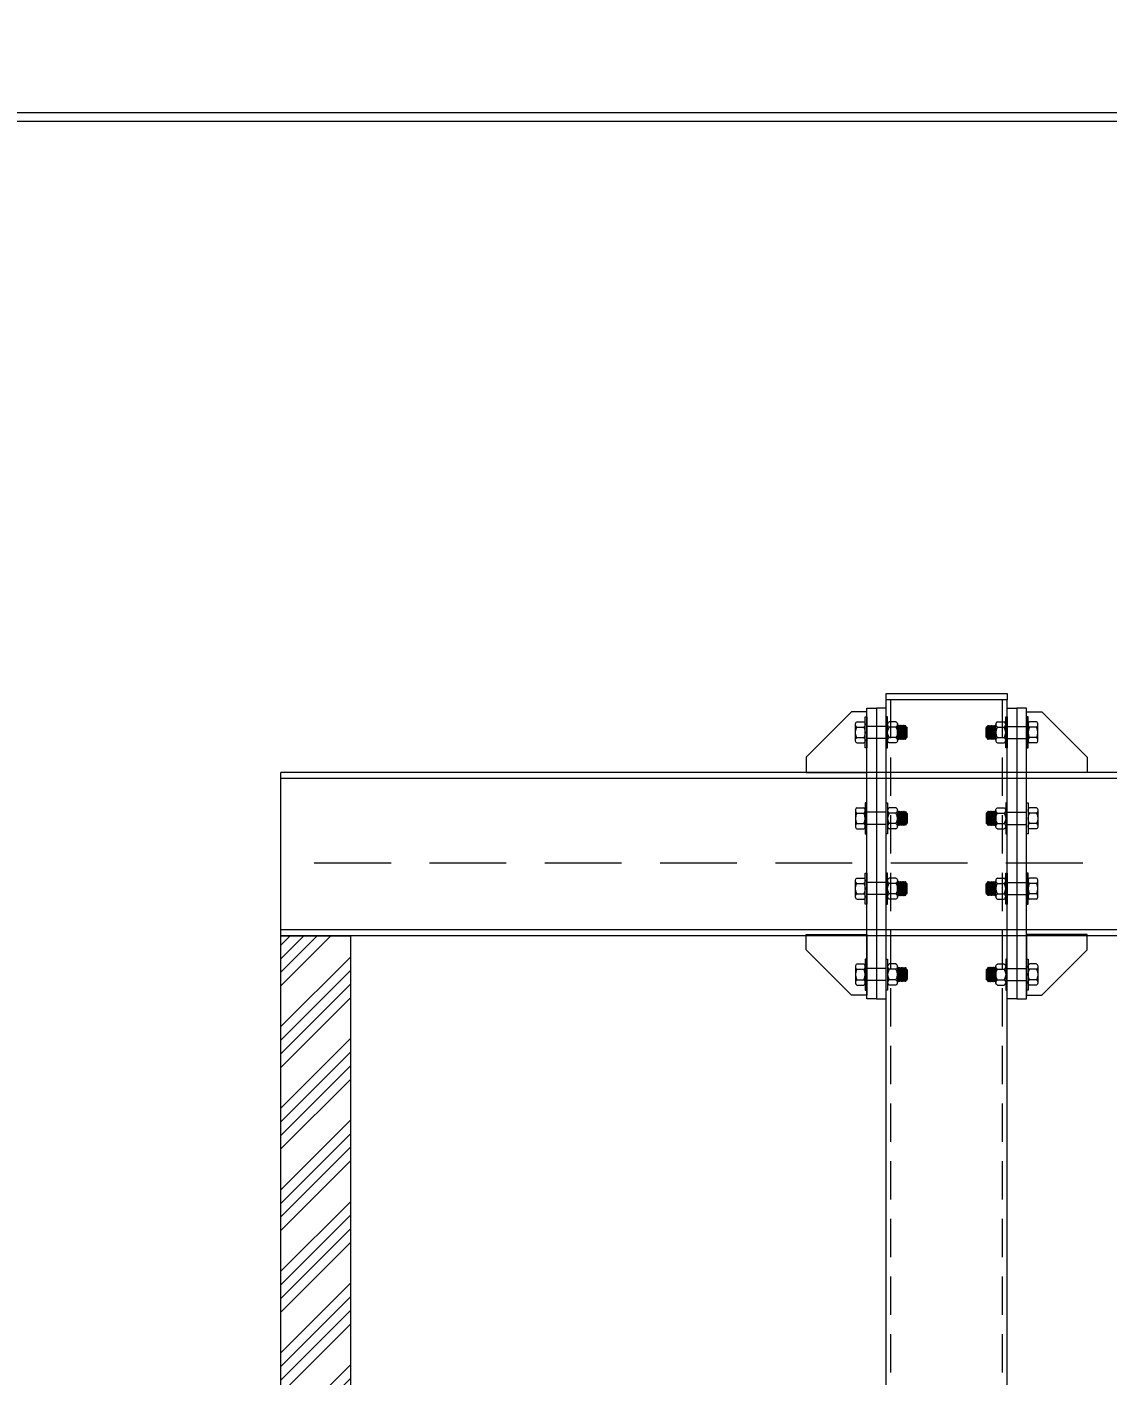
# Model space of a CAD drawing. Header units: millimetres. Extents: x 5227 to 261376, y 53707 to 123566.
# Drawn here: x 91052 to 92836, y 75284 to 77511 of the extents above; entities that cross this region are included whole.
import ezdxf

# ---------------------------------------------------------------- set-up
doc = ezdxf.new("R2010")
doc.units = ezdxf.units.MM
doc.header["$PDMODE"] = 35
doc.header["$PDSIZE"] = -10
doc.linetypes.add('HIDDEN', pattern=[9.525, 6.35, -3.175])
doc.layers.get('0').update_dxf_attribs({"lineweight": 0})
doc.layers.get('Defpoints').update_dxf_attribs({"lineweight": 0})
for name, color, linetype, lineweight in [('girder', 7, 'Continuous', 0), ('PV_DIMENTION_SECOND_ROMANS', 7, 'Continuous', 0), ('PV_MASONRY', 10, 'Continuous', 0), ('PV_SLAB_LINE', 30, 'Continuous', 0), ('PV_STEEL_BOX&PIPE_SECTION', 6, 'Continuous', 0), ('PV_STEEL_I SECTION', 5, 'Continuous', 0), ('PV_STEEL_PLATE', 4, 'Continuous', 0), ('PV_STP', 3, 'Continuous', 0)]:
    doc.layers.add(name, color=color, linetype=linetype, lineweight=lineweight)
doc.layers.add('PV_HATCH', color=252, linetype='Continuous', lineweight=0, transparency=0.5)
doc.styles.add('PV_ROMAND', font='romand.shx')
doc.dimstyles.new('PV_1-75_MM', dxfattribs={"dimscale": 75, "dimtxt": 2, "dimasz": 2, "dimexe": 1, "dimexo": 0.625, "dimtad": 0, "dimdec": 0, "dimdsep": 46, "dimtxsty": 'PV_ROMAND', "dimcen": 2.5, "dimadec": 0, "dimazin": 0, "dimtfac": 1, "dimtdec": 0, "dimtmove": 1, "dimatfit": 2, "dimfxl": 1, "dimfxlon": 1, "dimarcsym": 0})
doc.dimstyles.new('PV_1-75_MM_FOOT', dxfattribs={"dimscale": 75, "dimtxt": 2, "dimasz": 2, "dimexe": 1, "dimexo": 0.625, "dimtad": 0, "dimdec": 0, "dimdsep": 46, "dimtxsty": 'PV_ROMAND', "dimcen": 2.5, "dimadec": 0, "dimazin": 0, "dimtfac": 1, "dimtdec": 0, "dimtmove": 1, "dimatfit": 2, "dimfxl": 1, "dimfxlon": 1, "dimarcsym": 0})

# ---------------------------------------------------------------- blocks, each defined once
blk = doc.blocks.new('G$C758F29FE')
at = {"layer": 'girder', "color": 20, "flags": 128}
for points in [[(-65, 39.3), (-12180.7, 39.3)], [(-56.1, 25), (-12180.7, 25)]]:
    blk.add_lwpolyline(points, dxfattribs=at)
blk = doc.blocks.new('*D536')
at = {"layer": 'Defpoints', "color": 0, "transparency": 16777216}
for p in [(95136.2, 83010.5), (95136.2, 77706.4), (73286.2, 73729.5)]:
    blk.add_point(p, dxfattribs=at)
at = {"layer": 'PV_DIMENTION_SECOND_ROMANS', "color": 0, "lineweight": -2, "transparency": 16777216}
for p, q in [((73286.2, 82935.5), (73286.2, 83085.5)), ((95136.2, 82935.5), (95136.2, 83085.5)), ((73436.2, 83010.5), (81728.7, 83010.5)), ((94986.2, 83010.5), (86693.8, 83010.5))]:
    blk.add_line(p, q, dxfattribs=at)
at = {"layer": 'PV_DIMENTION_SECOND_ROMANS', "color": 0, "transparency": 16777216}
for points in [[(73436.2, 83035.5), (73436.2, 82985.5), (73286.2, 83010.5)], [(94986.2, 82985.5), (94986.2, 83035.5), (95136.2, 83010.5)]]:
    blk.add_solid(points, dxfattribs=at)
at = {"layer": 'PV_DIMENTION_SECOND_ROMANS', "color": 0, "transparency": 16777216, "insert": (84211.2, 83010.5), "char_height": 150, "attachment_point": 5, "style": 'PV_ROMAND'}
blk.add_mtext('21850 [71\'-8"] OUT TO OUT STEEL LINE', dxfattribs=at)
blk = doc.blocks.new('*D537')
at = {"layer": 'Defpoints', "color": 0, "transparency": 16777216}
for p in [(93726.2, 77329.5), (86697, 70179.5), (92987.3, 70179.5)]:
    blk.add_point(p, dxfattribs=at)
at = {"layer": 'PV_DIMENTION_SECOND_ROMANS', "color": 0, "lineweight": -2, "transparency": 16777216}
for p, q in [((86772, 77329.5), (86622, 77329.5)), ((86697, 77179.5), (86697, 74465.7)), ((86697, 70329.5), (86697, 73043.4)), ((86772, 70179.5), (86622, 70179.5))]:
    blk.add_line(p, q, dxfattribs=at)
at = {"layer": 'PV_DIMENTION_SECOND_ROMANS', "color": 0, "transparency": 16777216}
for points in [[(86722, 77179.5), (86672, 77179.5), (86697, 77329.5)], [(86672, 70329.5), (86722, 70329.5), (86697, 70179.5)]]:
    blk.add_solid(points, dxfattribs=at)
at = {"layer": 'PV_DIMENTION_SECOND_ROMANS', "color": 0, "transparency": 16777216, "insert": (86697, 73754.5), "char_height": 150, "attachment_point": 5, "rotation": 90, "style": 'PV_ROMAND'}
blk.add_mtext('7150 \\PBRACKET \\PTOP HEIGHT', dxfattribs=at)
blk = doc.blocks.new('G$C51E7CFE8')
at = {"layer": 'PV_STP'}
blk.add_lwpolyline([(100, 25), (100, 0), (0, 0), (0, 100), (25, 100), (100, 25)], dxfattribs=at)
blk = doc.blocks.new('*U509')
at = {"color": 0}
for p, q in [((25.7, 2.5), (-25.7, 2.5)), ((-25.7, 2.5), (-25.7, 0)), ((-25.7, 0), (25.7, 0)), ((-17.5, 16.3), (-17.5, 4.9)), ((13.1, 18.7), (-13.1, 18.7)), ((17.5, 16.3), (17.5, 4.9)), ((25.7, 0), (25.7, 2.5)), ((-25.7, -34.5), (-25.7, -32)), ((-25.7, -32), (25.7, -32)), ((25.7, -34.5), (-25.7, -34.5)), ((-17.5, -48.3), (-17.5, -36.9)), ((17.5, -48.3), (17.5, -36.9)), ((25.7, -32), (25.7, -34.5)), ((13.1, -50.7), (-13.1, -50.7)), ((-10, -64.7), (-10, -50.7)), ((-10, -64.7), (-8, -66.7)), ((8, -66.7), (-8, -66.7)), ((8, -66.7), (10, -64.7)), ((10, -64.7), (10, -50.7))]:
    blk.add_line(p, q, dxfattribs=at)
at = {"color": 8}
for p, q in [((-8.7, 16.3), (-8.7, 4.9)), ((8.7, 16.3), (8.7, 4.9)), ((-8.7, -48.3), (-8.7, -36.9)), ((8.7, -48.3), (8.7, -36.9))]:
    blk.add_line(p, q, dxfattribs=at)
for points in [[(10, -50.7), (12, -51.7), (10, -52.7), (-10, -52.7), (-12, -51.7), (-10, -50.7)], [(10, -52.7), (12, -53.7), (10, -54.7), (-10, -54.7), (-12, -53.7), (-10, -52.7)], [(10, -54.7), (12, -55.7), (10, -56.7), (-10, -56.7), (-12, -55.7), (-10, -54.7)], [(10, -56.7), (12, -57.7), (10, -58.7), (-10, -58.7), (-12, -57.7), (-10, -56.7)], [(10, -58.7), (12, -59.7), (10, -60.7), (-10, -60.7), (-12, -59.7), (-10, -58.7)], [(10, -60.7), (12, -61.7), (10, -62.7), (-10, -62.7), (-12, -61.7), (-10, -60.7)], [(10, -62.7), (12, -63.7), (10, -64.7), (-10, -64.7), (-12, -63.7), (-10, -62.7)]]:
    blk.add_lwpolyline(points, dxfattribs=at)
at = {"color": 0}
for centre, start, end in [((-13.1, 13.6), 90, 148.5337), ((-13.1, 7.6), 211.4663, 270), ((13.1, 13.6), 31.4663, 90), ((13.1, 7.6), 270, 328.5337), ((-13.1, -39.6), 90, 148.5337), ((13.1, -39.6), 31.4663, 90), ((-13.1, -45.6), 211.4663, 270), ((13.1, -45.6), 270, 328.5337)]:
    blk.add_arc(centre, 5.12, start, end, dxfattribs=at)
at = {"color": 8}
for centre, radius, start, end in [((-13.1, 13.6), 5.12, 31.4663, 90), ((-13.1, 7.6), 5.12, 270, 328.5337), ((0, 1.9), 16.8, 58.6936, 121.3064), ((0, 19.3), 16.8, 238.6936, 301.3064), ((13.1, 13.6), 5.12, 90, 148.5337), ((13.1, 7.6), 5.12, 211.4663, 270), ((-13.1, -39.6), 5.12, 31.4663, 90), ((0, -51.3), 16.8, 58.6936, 121.3064), ((13.1, -39.6), 5.12, 90, 148.5337), ((-13.1, -45.6), 5.12, 270, 328.5337), ((0, -33.9), 16.8, 238.6936, 301.3064), ((13.1, -45.6), 5.12, 211.4663, 270)]:
    blk.add_arc(centre, radius, start, end, dxfattribs=at)
at = {"layer": 'PV_DIMENTION_SECOND_ROMANS'}
for p, q in [((-10, -32), (-10, 0)), ((10, -32), (10, 0))]:
    blk.add_line(p, q, dxfattribs=at)

msp = doc.modelspace()

# ---------------------------------------------------------------- hatches: boundary and pattern name
at = {"layer": 'PV_HATCH'}
h = msp.add_hatch(dxfattribs=at)
h.set_pattern_fill('ANSI34', color=252, scale=5)
h.set_pattern_definition([(45, (-14053.72, -300), (-67.35192, 67.35192), []), (45, (-14031.27, -300), (-67.35192, 67.35192), []), (45, (-14008.82, -300), (-67.35192, 67.35192), []), (45, (-13986.37, -300), (-67.35192, 67.35192), [])])
h.paths.add_polyline_path([(91471.2, 73529.5), (91586.2, 73529.5), (91586.2, 76009.5), (91471.2, 76009.5)])

# ---------------------------------------------------------------- linework, layer by layer
at = {"layer": 'PV_MASONRY', "ltscale": 10}
msp.add_lwpolyline([(91471.2, 76009.5), (91586.2, 76009.5), (91586.2, 73529.5), (91471.2, 73529.5)], close=True, dxfattribs=at)
at = {"layer": 'PV_SLAB_LINE', "linetype": 'HIDDEN', "ltscale": 20}
msp.add_line((94320.2, 76129.5), (91471.2, 76129.5), dxfattribs=at)
at = {"layer": 'PV_STEEL_BOX&PIPE_SECTION'}
for p, q in [((92471.2, 70049.5), (92471.2, 76399.5)), ((92671.2, 70049.5), (92671.2, 76399.5))]:
    msp.add_line(p, q, dxfattribs=at)
at = {"layer": 'PV_STEEL_BOX&PIPE_SECTION', "color": 252, "linetype": 'HIDDEN', "ltscale": 10}
for p, q in [((92479.2, 70049.5), (92479.2, 76399.5)), ((92663.2, 70049.5), (92663.2, 76399.5))]:
    msp.add_line(p, q, dxfattribs=at)
at = {"layer": 'PV_STEEL_I SECTION'}
for p, q in [((94320.2, 76279.5), (91471.2, 76279.5)), ((91471.2, 76009.5), (91471.2, 76279.5)), ((94320.2, 76269.5), (91471.2, 76269.5)), ((94320.2, 76019.5), (91471.2, 76019.5)), ((94320.2, 76009.5), (91471.2, 76009.5))]:
    msp.add_line(p, q, dxfattribs=at)
at = {"layer": 'PV_STEEL_PLATE'}
for points in [[(92471.2, 76409.5), (92671.2, 76409.5), (92671.2, 76399.5), (92471.2, 76399.5)], [(92439.2, 76385.5), (92455.2, 76385.5), (92455.2, 75905.5), (92439.2, 75905.5)], [(92471.2, 76385.5), (92455.2, 76385.5), (92455.2, 75905.5), (92471.2, 75905.5)], [(92671.2, 76385.5), (92687.2, 76385.5), (92687.2, 75905.5), (92671.2, 75905.5)], [(92703.2, 76385.5), (92687.2, 76385.5), (92687.2, 75905.5), (92703.2, 75905.5)]]:
    msp.add_lwpolyline(points, close=True, dxfattribs=at)

# ---------------------------------------------------------------- block references
at = {"layer": 'PV_DIMENTION_SECOND_ROMANS'}
for name, p in [('G$C758F29FE', (93836.4, 77329.5)), ('G$C51E7CFE8', (92703.2, 76279.5))]:
    msp.add_blockref(name, p, dxfattribs=at)
at = {"layer": 'PV_DIMENTION_SECOND_ROMANS', "xscale": -1}
msp.add_blockref('G$C51E7CFE8', (92439.2, 76279.5), dxfattribs=at)
for name, p, rotation in [('*U509', (92439.2, 76345.5), 89.99999999999999), ('*U509', (92703.2, 76203.5), 270), ('*U509', (92439.2, 76087.5), 89.99999999999999), ('G$C51E7CFE8', (92703.2, 76011.5), 180), ('*U509', (92703.2, 75945.5), 270)]:
    msp.add_blockref(name, p, dxfattribs=dict(at, rotation=rotation))
at = {"layer": 'PV_DIMENTION_SECOND_ROMANS'}
for name, p, rotation in [('*U509', (92703.2, 76345.5), 270), ('*U509', (92439.2, 76203.5), 90.00000000000001), ('*U509', (92703.2, 76087.5), 270), ('G$C51E7CFE8', (92439.2, 76011.5), 180), ('*U509', (92439.2, 75945.5), 90.00000000000001)]:
    msp.add_blockref(name, p, dxfattribs=dict(at, rotation=rotation))

# ---------------------------------------------------------------- dimensions: what is measured, and where the dimension line sits
dim = msp.add_linear_dim(base=(95136.2, 83010.5), p1=(73286.2, 73729.5), p2=(95136.2, 77706.4), text='<> OUT TO OUT STEEL LINE', dimstyle='PV_1-75_MM_FOOT', override={"dimtxsty": 'PV_ROMAND'}, dxfattribs=at)
dim.commit()
dim.dimension.update_dxf_attribs({"geometry": '*D536', "text_midpoint": (84211.2, 83010.5)})
dim = msp.add_linear_dim(base=(86697, 70179.5), p1=(93726.2, 77329.5), p2=(92987.3, 70179.5), angle=90, text='<> \\PBRACKET \\PTOP HEIGHT', dimstyle='PV_1-75_MM', override={"dimtxsty": 'PV_ROMAND'}, dxfattribs=at)
dim.commit()
dim.dimension.update_dxf_attribs({"geometry": '*D537', "text_midpoint": (86697, 73754.5), "dimtype": 160})

doc.saveas('drawing.dxf')
